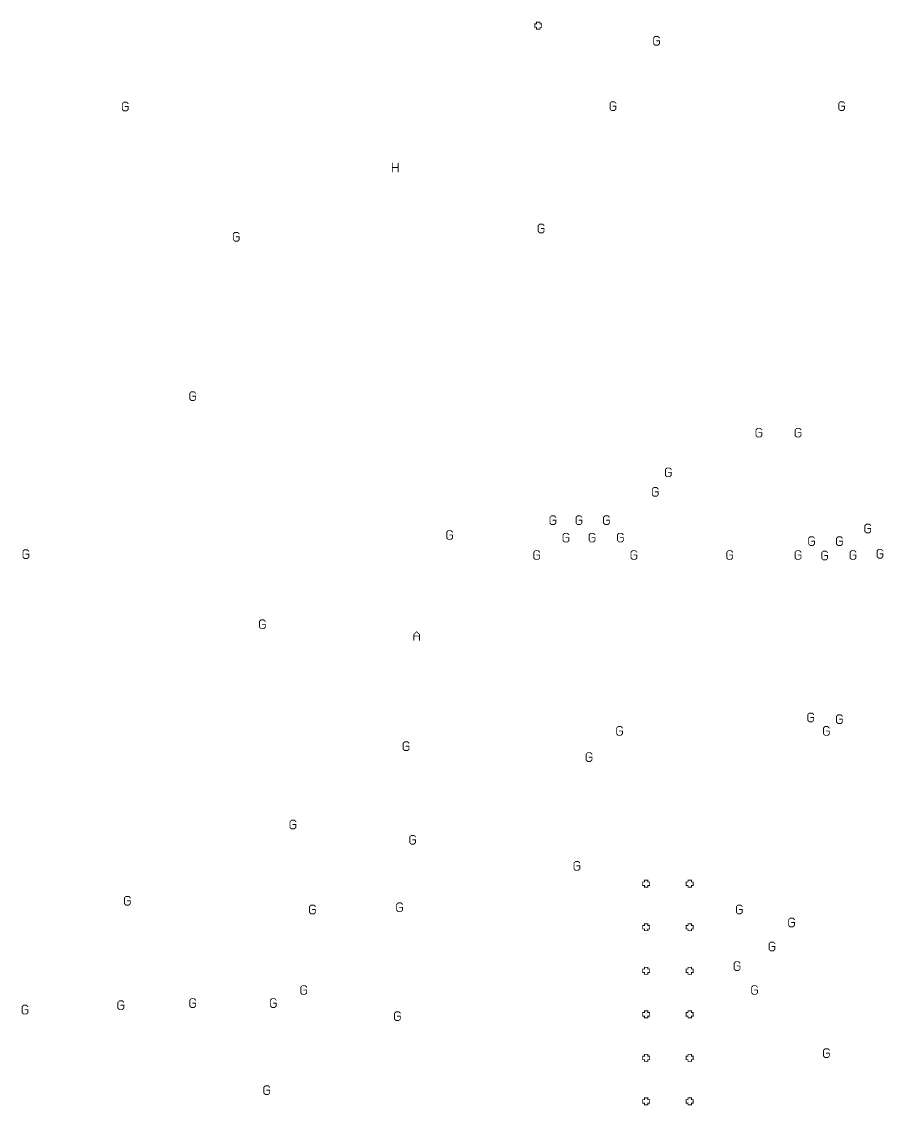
# Model space of a CAD drawing. Extents: x -9.8 to 23.3, y -7.1 to 14.3.
# Drawn here: x 2.464 to 4.442, y 1.365 to 3.854 of the extents above; entities that cross this region are included whole.
import ezdxf

# ---------------------------------------------------------------- set-up
doc = ezdxf.new("R2010")
doc.units = 0
doc.layers.add('2D_LINE_00', color=1, linetype='CONTINUOUS')

# ---------------------------------------------------------------- blocks, each defined once
blk = doc.blocks.new('SMOOTH_0$002')
at = {"const_width": 0.001}
blk.add_lwpolyline([(-0.0005, 0, 1), (0.0005, 0, 1)], format="xyb", close=True, dxfattribs=at)
blk = doc.blocks.new('DRAWING_3507')
at = {"layer": '2D_LINE_00', "const_width": 0.002}
blk.add_lwpolyline([(0, 0), (0, -0.004), (0.008, -0.004), (0.008, 0), (0.012, 0), (0.012, 0.008), (0.008, 0.008), (0.008, 0.012), (0, 0.012), (0, 0.008), (-0.004, 0.008), (-0.004, 0), (0, 0)], dxfattribs=at)
at = {"layer": '2D_LINE_00'}
for p in [(-0.004, 0.008), (-0.004, 0), (0, 0.012), (0, 0.008), (0, 0), (0, 0), (0.008, 0.012), (0.008, 0.008), (0.008, 0), (0.012, 0.008), (0.012, 0), (0, -0.004), (0.008, -0.004)]:
    blk.add_blockref('SMOOTH_0$002', p, dxfattribs=at)
blk = doc.blocks.new('DRAWING_3508')
at = {"layer": '2D_LINE_00', "const_width": 0.002}
blk.add_lwpolyline([(0, 0), (0, -0.004), (0.008, -0.004), (0.008, 0), (0.012, 0), (0.012, 0.008), (0.008, 0.008), (0.008, 0.012), (0, 0.012), (0, 0.008), (-0.004, 0.008), (-0.004, 0), (0, 0)], dxfattribs=at)
at = {"layer": '2D_LINE_00'}
for p in [(-0.004, 0.008), (-0.004, 0), (0, 0.012), (0, 0.008), (0, 0), (0, 0), (0.008, 0.012), (0.008, 0.008), (0.008, 0), (0.012, 0.008), (0.012, 0), (0, -0.004), (0.008, -0.004)]:
    blk.add_blockref('SMOOTH_0$002', p, dxfattribs=at)
blk = doc.blocks.new('DRAWING_3509')
at = {"layer": '2D_LINE_00', "const_width": 0.002}
blk.add_lwpolyline([(0, 0), (0, -0.004), (0.008, -0.004), (0.008, 0), (0.012, 0), (0.012, 0.008), (0.008, 0.008), (0.008, 0.012), (0, 0.012), (0, 0.008), (-0.004, 0.008), (-0.004, 0), (0, 0)], dxfattribs=at)
at = {"layer": '2D_LINE_00'}
for p in [(-0.004, 0.008), (-0.004, 0), (0, 0.012), (0, 0.008), (0, 0), (0, 0), (0.008, 0.012), (0.008, 0.008), (0.008, 0), (0.012, 0.008), (0.012, 0), (0, -0.004), (0.008, -0.004)]:
    blk.add_blockref('SMOOTH_0$002', p, dxfattribs=at)
blk = doc.blocks.new('DRAWING_3510')
at = {"layer": '2D_LINE_00', "const_width": 0.002}
blk.add_lwpolyline([(0, 0), (0, -0.004), (0.008, -0.004), (0.008, 0), (0.012, 0), (0.012, 0.008), (0.008, 0.008), (0.008, 0.012), (0, 0.012), (0, 0.008), (-0.004, 0.008), (-0.004, 0), (0, 0)], dxfattribs=at)
at = {"layer": '2D_LINE_00'}
for p in [(-0.004, 0.008), (-0.004, 0), (0, 0.012), (0, 0.008), (0, 0), (0, 0), (0.008, 0.012), (0.008, 0.008), (0.008, 0), (0.012, 0.008), (0.012, 0), (0, -0.004), (0.008, -0.004)]:
    blk.add_blockref('SMOOTH_0$002', p, dxfattribs=at)
blk = doc.blocks.new('DRAWING_3511')
at = {"layer": '2D_LINE_00', "const_width": 0.002}
blk.add_lwpolyline([(0, 0), (0, -0.004), (0.008, -0.004), (0.008, 0), (0.012, 0), (0.012, 0.008), (0.008, 0.008), (0.008, 0.012), (0, 0.012), (0, 0.008), (-0.004, 0.008), (-0.004, 0), (0, 0)], dxfattribs=at)
at = {"layer": '2D_LINE_00'}
for p in [(-0.004, 0.008), (-0.004, 0), (0, 0.012), (0, 0.008), (0, 0), (0, 0), (0.008, 0.012), (0.008, 0.008), (0.008, 0), (0.012, 0.008), (0.012, 0), (0, -0.004), (0.008, -0.004)]:
    blk.add_blockref('SMOOTH_0$002', p, dxfattribs=at)
blk = doc.blocks.new('DRAWING_3512')
at = {"layer": '2D_LINE_00', "const_width": 0.002}
blk.add_lwpolyline([(0, 0), (0, -0.004), (0.008, -0.004), (0.008, 0), (0.012, 0), (0.012, 0.008), (0.008, 0.008), (0.008, 0.012), (0, 0.012), (0, 0.008), (-0.004, 0.008), (-0.004, 0), (0, 0)], dxfattribs=at)
at = {"layer": '2D_LINE_00'}
for p in [(-0.004, 0.008), (-0.004, 0), (0, 0.012), (0, 0.008), (0, 0), (0, 0), (0.008, 0.012), (0.008, 0.008), (0.008, 0), (0.012, 0.008), (0.012, 0), (0, -0.004), (0.008, -0.004)]:
    blk.add_blockref('SMOOTH_0$002', p, dxfattribs=at)
blk = doc.blocks.new('DRAWING_3513')
at = {"layer": '2D_LINE_00', "const_width": 0.002}
blk.add_lwpolyline([(0, 0), (0, -0.004), (0.008, -0.004), (0.008, 0), (0.012, 0), (0.012, 0.008), (0.008, 0.008), (0.008, 0.012), (0, 0.012), (0, 0.008), (-0.004, 0.008), (-0.004, 0), (0, 0)], dxfattribs=at)
at = {"layer": '2D_LINE_00'}
for p in [(-0.004, 0.008), (-0.004, 0), (0, 0.012), (0, 0.008), (0, 0), (0, 0), (0.008, 0.012), (0.008, 0.008), (0.008, 0), (0.012, 0.008), (0.012, 0), (0, -0.004), (0.008, -0.004)]:
    blk.add_blockref('SMOOTH_0$002', p, dxfattribs=at)
blk = doc.blocks.new('DRAWING_3514')
at = {"layer": '2D_LINE_00', "const_width": 0.002}
blk.add_lwpolyline([(0, 0), (0, -0.004), (0.008, -0.004), (0.008, 0), (0.012, 0), (0.012, 0.008), (0.008, 0.008), (0.008, 0.012), (0, 0.012), (0, 0.008), (-0.004, 0.008), (-0.004, 0), (0, 0)], dxfattribs=at)
at = {"layer": '2D_LINE_00'}
for p in [(-0.004, 0.008), (-0.004, 0), (0, 0.012), (0, 0.008), (0, 0), (0, 0), (0.008, 0.012), (0.008, 0.008), (0.008, 0), (0.012, 0.008), (0.012, 0), (0, -0.004), (0.008, -0.004)]:
    blk.add_blockref('SMOOTH_0$002', p, dxfattribs=at)
blk = doc.blocks.new('DRAWING_3515')
at = {"layer": '2D_LINE_00', "const_width": 0.002}
blk.add_lwpolyline([(0, 0), (0, -0.004), (0.008, -0.004), (0.008, 0), (0.012, 0), (0.012, 0.008), (0.008, 0.008), (0.008, 0.012), (0, 0.012), (0, 0.008), (-0.004, 0.008), (-0.004, 0), (0, 0)], dxfattribs=at)
at = {"layer": '2D_LINE_00'}
for p in [(-0.004, 0.008), (-0.004, 0), (0, 0.012), (0, 0.008), (0, 0), (0, 0), (0.008, 0.012), (0.008, 0.008), (0.008, 0), (0.012, 0.008), (0.012, 0), (0, -0.004), (0.008, -0.004)]:
    blk.add_blockref('SMOOTH_0$002', p, dxfattribs=at)
blk = doc.blocks.new('DRAWING_3516')
at = {"layer": '2D_LINE_00', "const_width": 0.002}
blk.add_lwpolyline([(0, 0), (0, -0.004), (0.008, -0.004), (0.008, 0), (0.012, 0), (0.012, 0.008), (0.008, 0.008), (0.008, 0.012), (0, 0.012), (0, 0.008), (-0.004, 0.008), (-0.004, 0), (0, 0)], dxfattribs=at)
at = {"layer": '2D_LINE_00'}
for p in [(-0.004, 0.008), (-0.004, 0), (0, 0.012), (0, 0.008), (0, 0), (0, 0), (0.008, 0.012), (0.008, 0.008), (0.008, 0), (0.012, 0.008), (0.012, 0), (0, -0.004), (0.008, -0.004)]:
    blk.add_blockref('SMOOTH_0$002', p, dxfattribs=at)
blk = doc.blocks.new('DRAWING_3517')
at = {"layer": '2D_LINE_00', "const_width": 0.002}
blk.add_lwpolyline([(0, 0), (0, -0.004), (0.008, -0.004), (0.008, 0), (0.012, 0), (0.012, 0.008), (0.008, 0.008), (0.008, 0.012), (0, 0.012), (0, 0.008), (-0.004, 0.008), (-0.004, 0), (0, 0)], dxfattribs=at)
at = {"layer": '2D_LINE_00'}
for p in [(-0.004, 0.008), (-0.004, 0), (0, 0.012), (0, 0.008), (0, 0), (0, 0), (0.008, 0.012), (0.008, 0.008), (0.008, 0), (0.012, 0.008), (0.012, 0), (0, -0.004), (0.008, -0.004)]:
    blk.add_blockref('SMOOTH_0$002', p, dxfattribs=at)
blk = doc.blocks.new('DRAWING_3524')
at = {"layer": '2D_LINE_00', "const_width": 0.002}
blk.add_lwpolyline([(0, 0), (0, -0.004), (0.008, -0.004), (0.008, 0), (0.012, 0), (0.012, 0.008), (0.008, 0.008), (0.008, 0.012), (0, 0.012), (0, 0.008), (-0.004, 0.008), (-0.004, 0), (0, 0)], dxfattribs=at)
at = {"layer": '2D_LINE_00'}
for p in [(-0.004, 0.008), (-0.004, 0), (0, 0.012), (0, 0.008), (0, 0), (0, 0), (0.008, 0.012), (0.008, 0.008), (0.008, 0), (0.012, 0.008), (0.012, 0), (0, -0.004), (0.008, -0.004)]:
    blk.add_blockref('SMOOTH_0$002', p, dxfattribs=at)
blk = doc.blocks.new('DRAWING_3559')
at = {"layer": '2D_LINE_00', "const_width": 0.002}
blk.add_lwpolyline([(0, 0), (0, 0.01333), (0.00666, 0.01999), (0.01333, 0.01333), (0.01333, 0), (0.01333, 0.01), (0, 0.01)], dxfattribs=at)
at = {"layer": '2D_LINE_00'}
for p in [(0, 0.01333), (0, 0.01), (0, 0), (0.00666, 0.01999), (0.01333, 0.01333), (0.01333, 0.01), (0.01333, 0)]:
    blk.add_blockref('SMOOTH_0$002', p, dxfattribs=at)
blk = doc.blocks.new('DRAWING_3685')
at = {"layer": '2D_LINE_00', "const_width": 0.002}
blk.add_lwpolyline([(0, 0), (0, -0.004), (0.008, -0.004), (0.008, 0), (0.012, 0), (0.012, 0.008), (0.008, 0.008), (0.008, 0.012), (0, 0.012), (0, 0.008), (-0.004, 0.008), (-0.004, 0), (0, 0)], dxfattribs=at)
at = {"layer": '2D_LINE_00'}
for p in [(-0.004, 0.008), (-0.004, 0), (0, 0.012), (0, 0.008), (0, 0), (0, 0), (0.008, 0.012), (0.008, 0.008), (0.008, 0), (0.012, 0.008), (0.012, 0), (0, -0.004), (0.008, -0.004)]:
    blk.add_blockref('SMOOTH_0$002', p, dxfattribs=at)
blk = doc.blocks.new('DRAWING_3701')
at = {"layer": '2D_LINE_00', "const_width": 0.002}
blk.add_lwpolyline([(0, 0), (0, -0.01999), (0, -0.00999), (0.01333, -0.00999), (0.01333, 0), (0.01333, -0.01999)], dxfattribs=at)
at = {"layer": '2D_LINE_00'}
for p in [(0, 0), (0.01333, 0), (0, -0.00999), (0, -0.01999), (0.01333, -0.00999), (0.01333, -0.01999)]:
    blk.add_blockref('SMOOTH_0$002', p, dxfattribs=at)
blk = doc.blocks.new('DRAWING_3726')
at = {"layer": '2D_LINE_00', "const_width": 0.002}
blk.add_lwpolyline([(0, 0), (-0.00333, 0.00333), (-0.01, 0.00333), (-0.01333, 0), (-0.01333, -0.01333), (-0.01, -0.01666), (-0.00333, -0.01666), (0, -0.01333), (0, -0.00666), (-0.00667, -0.00666)], dxfattribs=at)
at = {"layer": '2D_LINE_00'}
for p in [(-0.01333, 0), (-0.01, 0.00333), (-0.00333, 0.00333), (0, 0), (-0.01333, -0.01333), (-0.01, -0.01666), (-0.00667, -0.00666), (-0.00333, -0.01666), (0, -0.00666), (0, -0.01333)]:
    blk.add_blockref('SMOOTH_0$002', p, dxfattribs=at)
blk = doc.blocks.new('DRAWING_3732')
at = {"layer": '2D_LINE_00', "const_width": 0.002}
blk.add_lwpolyline([(0, 0), (-0.00333, 0.00333), (-0.01, 0.00333), (-0.01333, 0), (-0.01333, -0.01333), (-0.01, -0.01666), (-0.00333, -0.01666), (0, -0.01333), (0, -0.00666), (-0.00667, -0.00666)], dxfattribs=at)
at = {"layer": '2D_LINE_00'}
for p in [(-0.01333, 0), (-0.01, 0.00333), (-0.00333, 0.00333), (0, 0), (-0.01333, -0.01333), (-0.01, -0.01666), (-0.00667, -0.00666), (-0.00333, -0.01666), (0, -0.00666), (0, -0.01333)]:
    blk.add_blockref('SMOOTH_0$002', p, dxfattribs=at)
blk = doc.blocks.new('DRAWING_3733')
at = {"layer": '2D_LINE_00', "const_width": 0.002}
blk.add_lwpolyline([(0, 0), (-0.00333, 0.00333), (-0.01, 0.00333), (-0.01333, 0), (-0.01333, -0.01333), (-0.01, -0.01666), (-0.00333, -0.01666), (0, -0.01333), (0, -0.00666), (-0.00667, -0.00666)], dxfattribs=at)
at = {"layer": '2D_LINE_00'}
for p in [(-0.01333, 0), (-0.01, 0.00333), (-0.00333, 0.00333), (0, 0), (-0.01333, -0.01333), (-0.01, -0.01666), (-0.00667, -0.00666), (-0.00333, -0.01666), (0, -0.00666), (0, -0.01333)]:
    blk.add_blockref('SMOOTH_0$002', p, dxfattribs=at)
blk = doc.blocks.new('DRAWING_3738')
at = {"layer": '2D_LINE_00', "const_width": 0.002}
blk.add_lwpolyline([(0, 0), (-0.00333, 0.00333), (-0.01, 0.00333), (-0.01333, 0), (-0.01333, -0.01333), (-0.01, -0.01666), (-0.00333, -0.01666), (0, -0.01333), (0, -0.00666), (-0.00667, -0.00666)], dxfattribs=at)
at = {"layer": '2D_LINE_00'}
for p in [(-0.01333, 0), (-0.01, 0.00333), (-0.00333, 0.00333), (0, 0), (-0.01333, -0.01333), (-0.01, -0.01666), (-0.00667, -0.00666), (-0.00333, -0.01666), (0, -0.00666), (0, -0.01333)]:
    blk.add_blockref('SMOOTH_0$002', p, dxfattribs=at)
blk = doc.blocks.new('DRAWING_3739')
at = {"layer": '2D_LINE_00', "const_width": 0.002}
blk.add_lwpolyline([(0, 0), (-0.00333, 0.00333), (-0.01, 0.00333), (-0.01333, 0), (-0.01333, -0.01333), (-0.01, -0.01666), (-0.00333, -0.01666), (0, -0.01333), (0, -0.00666), (-0.00667, -0.00666)], dxfattribs=at)
at = {"layer": '2D_LINE_00'}
for p in [(-0.01333, 0), (-0.01, 0.00333), (-0.00333, 0.00333), (0, 0), (-0.01333, -0.01333), (-0.01, -0.01666), (-0.00667, -0.00666), (-0.00333, -0.01666), (0, -0.00666), (0, -0.01333)]:
    blk.add_blockref('SMOOTH_0$002', p, dxfattribs=at)
blk = doc.blocks.new('DRAWING_3740')
at = {"layer": '2D_LINE_00', "const_width": 0.002}
blk.add_lwpolyline([(0, 0), (-0.00333, 0.00333), (-0.01, 0.00333), (-0.01333, 0), (-0.01333, -0.01333), (-0.01, -0.01666), (-0.00333, -0.01666), (0, -0.01333), (0, -0.00666), (-0.00667, -0.00666)], dxfattribs=at)
at = {"layer": '2D_LINE_00'}
for p in [(-0.01333, 0), (-0.01, 0.00333), (-0.00333, 0.00333), (0, 0), (-0.01333, -0.01333), (-0.01, -0.01666), (-0.00667, -0.00666), (-0.00333, -0.01666), (0, -0.00666), (0, -0.01333)]:
    blk.add_blockref('SMOOTH_0$002', p, dxfattribs=at)
blk = doc.blocks.new('DRAWING_3741')
at = {"layer": '2D_LINE_00', "const_width": 0.002}
blk.add_lwpolyline([(0, 0), (-0.00333, 0.00333), (-0.01, 0.00333), (-0.01333, 0), (-0.01333, -0.01333), (-0.01, -0.01666), (-0.00333, -0.01666), (0, -0.01333), (0, -0.00666), (-0.00667, -0.00666)], dxfattribs=at)
at = {"layer": '2D_LINE_00'}
for p in [(-0.01333, 0), (-0.01, 0.00333), (-0.00333, 0.00333), (0, 0), (-0.01333, -0.01333), (-0.01, -0.01666), (-0.00667, -0.00666), (-0.00333, -0.01666), (0, -0.00666), (0, -0.01333)]:
    blk.add_blockref('SMOOTH_0$002', p, dxfattribs=at)
blk = doc.blocks.new('DRAWING_3742')
at = {"layer": '2D_LINE_00', "const_width": 0.002}
blk.add_lwpolyline([(0, 0), (-0.00333, 0.00333), (-0.01, 0.00333), (-0.01333, 0), (-0.01333, -0.01333), (-0.01, -0.01666), (-0.00333, -0.01666), (0, -0.01333), (0, -0.00666), (-0.00667, -0.00666)], dxfattribs=at)
at = {"layer": '2D_LINE_00'}
for p in [(-0.01333, 0), (-0.01, 0.00333), (-0.00333, 0.00333), (0, 0), (-0.01333, -0.01333), (-0.01, -0.01666), (-0.00667, -0.00666), (-0.00333, -0.01666), (0, -0.00666), (0, -0.01333)]:
    blk.add_blockref('SMOOTH_0$002', p, dxfattribs=at)
blk = doc.blocks.new('DRAWING_3743')
at = {"layer": '2D_LINE_00', "const_width": 0.002}
blk.add_lwpolyline([(0, 0), (-0.00333, 0.00333), (-0.01, 0.00333), (-0.01333, 0), (-0.01333, -0.01333), (-0.01, -0.01666), (-0.00333, -0.01666), (0, -0.01333), (0, -0.00666), (-0.00667, -0.00666)], dxfattribs=at)
at = {"layer": '2D_LINE_00'}
for p in [(-0.01333, 0), (-0.01, 0.00333), (-0.00333, 0.00333), (0, 0), (-0.01333, -0.01333), (-0.01, -0.01666), (-0.00667, -0.00666), (-0.00333, -0.01666), (0, -0.00666), (0, -0.01333)]:
    blk.add_blockref('SMOOTH_0$002', p, dxfattribs=at)
blk = doc.blocks.new('DRAWING_3756')
at = {"layer": '2D_LINE_00', "const_width": 0.002}
blk.add_lwpolyline([(0, 0), (-0.00333, 0.00333), (-0.01, 0.00333), (-0.01333, 0), (-0.01333, -0.01333), (-0.01, -0.01666), (-0.00333, -0.01666), (0, -0.01333), (0, -0.00666), (-0.00667, -0.00666)], dxfattribs=at)
at = {"layer": '2D_LINE_00'}
for p in [(-0.01333, 0), (-0.01, 0.00333), (-0.00333, 0.00333), (0, 0), (-0.01333, -0.01333), (-0.01, -0.01666), (-0.00667, -0.00666), (-0.00333, -0.01666), (0, -0.00666), (0, -0.01333)]:
    blk.add_blockref('SMOOTH_0$002', p, dxfattribs=at)
blk = doc.blocks.new('DRAWING_3772')
at = {"layer": '2D_LINE_00', "const_width": 0.002}
blk.add_lwpolyline([(0, 0), (-0.00333, 0.00333), (-0.01, 0.00333), (-0.01333, 0), (-0.01333, -0.01333), (-0.01, -0.01666), (-0.00333, -0.01666), (0, -0.01333), (0, -0.00666), (-0.00667, -0.00666)], dxfattribs=at)
at = {"layer": '2D_LINE_00'}
for p in [(-0.01333, 0), (-0.01, 0.00333), (-0.00333, 0.00333), (0, 0), (-0.01333, -0.01333), (-0.01, -0.01666), (-0.00667, -0.00666), (-0.00333, -0.01666), (0, -0.00666), (0, -0.01333)]:
    blk.add_blockref('SMOOTH_0$002', p, dxfattribs=at)
blk = doc.blocks.new('DRAWING_3777')
at = {"layer": '2D_LINE_00', "const_width": 0.002}
blk.add_lwpolyline([(0, 0), (-0.00333, 0.00333), (-0.01, 0.00333), (-0.01333, 0), (-0.01333, -0.01333), (-0.01, -0.01666), (-0.00333, -0.01666), (0, -0.01333), (0, -0.00666), (-0.00667, -0.00666)], dxfattribs=at)
at = {"layer": '2D_LINE_00'}
for p in [(-0.01333, 0), (-0.01, 0.00333), (-0.00333, 0.00333), (0, 0), (-0.01333, -0.01333), (-0.01, -0.01666), (-0.00667, -0.00666), (-0.00333, -0.01666), (0, -0.00666), (0, -0.01333)]:
    blk.add_blockref('SMOOTH_0$002', p, dxfattribs=at)
blk = doc.blocks.new('DRAWING_3781')
at = {"layer": '2D_LINE_00', "const_width": 0.002}
blk.add_lwpolyline([(0, 0), (-0.00333, 0.00333), (-0.01, 0.00333), (-0.01333, 0), (-0.01333, -0.01333), (-0.01, -0.01666), (-0.00333, -0.01666), (0, -0.01333), (0, -0.00666), (-0.00667, -0.00666)], dxfattribs=at)
at = {"layer": '2D_LINE_00'}
for p in [(-0.01333, 0), (-0.01, 0.00333), (-0.00333, 0.00333), (0, 0), (-0.01333, -0.01333), (-0.01, -0.01666), (-0.00667, -0.00666), (-0.00333, -0.01666), (0, -0.00666), (0, -0.01333)]:
    blk.add_blockref('SMOOTH_0$002', p, dxfattribs=at)
blk = doc.blocks.new('DRAWING_3782')
at = {"layer": '2D_LINE_00', "const_width": 0.002}
blk.add_lwpolyline([(0, 0), (-0.00333, 0.00333), (-0.01, 0.00333), (-0.01333, 0), (-0.01333, -0.01333), (-0.01, -0.01666), (-0.00333, -0.01666), (0, -0.01333), (0, -0.00666), (-0.00667, -0.00666)], dxfattribs=at)
at = {"layer": '2D_LINE_00'}
for p in [(-0.01333, 0), (-0.01, 0.00333), (-0.00333, 0.00333), (0, 0), (-0.01333, -0.01333), (-0.01, -0.01666), (-0.00667, -0.00666), (-0.00333, -0.01666), (0, -0.00666), (0, -0.01333)]:
    blk.add_blockref('SMOOTH_0$002', p, dxfattribs=at)
blk = doc.blocks.new('DRAWING_3828')
at = {"layer": '2D_LINE_00', "const_width": 0.002}
blk.add_lwpolyline([(0, 0), (-0.00333, 0.00333), (-0.01, 0.00333), (-0.01333, 0), (-0.01333, -0.01333), (-0.01, -0.01666), (-0.00333, -0.01666), (0, -0.01333), (0, -0.00666), (-0.00667, -0.00666)], dxfattribs=at)
at = {"layer": '2D_LINE_00'}
for p in [(-0.01333, 0), (-0.01, 0.00333), (-0.00333, 0.00333), (0, 0), (-0.01333, -0.01333), (-0.01, -0.01666), (-0.00667, -0.00666), (-0.00333, -0.01666), (0, -0.00666), (0, -0.01333)]:
    blk.add_blockref('SMOOTH_0$002', p, dxfattribs=at)
blk = doc.blocks.new('DRAWING_3830')
at = {"layer": '2D_LINE_00', "const_width": 0.002}
blk.add_lwpolyline([(0, 0), (-0.00333, 0.00333), (-0.01, 0.00333), (-0.01333, 0), (-0.01333, -0.01333), (-0.01, -0.01666), (-0.00333, -0.01666), (0, -0.01333), (0, -0.00666), (-0.00667, -0.00666)], dxfattribs=at)
at = {"layer": '2D_LINE_00'}
for p in [(-0.01333, 0), (-0.01, 0.00333), (-0.00333, 0.00333), (0, 0), (-0.01333, -0.01333), (-0.01, -0.01666), (-0.00667, -0.00666), (-0.00333, -0.01666), (0, -0.00666), (0, -0.01333)]:
    blk.add_blockref('SMOOTH_0$002', p, dxfattribs=at)
blk = doc.blocks.new('DRAWING_3832')
at = {"layer": '2D_LINE_00', "const_width": 0.002}
blk.add_lwpolyline([(0, 0), (-0.00333, 0.00333), (-0.01, 0.00333), (-0.01333, 0), (-0.01333, -0.01333), (-0.01, -0.01666), (-0.00333, -0.01666), (0, -0.01333), (0, -0.00666), (-0.00667, -0.00666)], dxfattribs=at)
at = {"layer": '2D_LINE_00'}
for p in [(-0.01333, 0), (-0.01, 0.00333), (-0.00333, 0.00333), (0, 0), (-0.01333, -0.01333), (-0.01, -0.01666), (-0.00667, -0.00666), (-0.00333, -0.01666), (0, -0.00666), (0, -0.01333)]:
    blk.add_blockref('SMOOTH_0$002', p, dxfattribs=at)
blk = doc.blocks.new('DRAWING_3836')
at = {"layer": '2D_LINE_00', "const_width": 0.002}
blk.add_lwpolyline([(0, 0), (-0.00333, 0.00333), (-0.01, 0.00333), (-0.01333, 0), (-0.01333, -0.01333), (-0.01, -0.01666), (-0.00333, -0.01666), (0, -0.01333), (0, -0.00666), (-0.00667, -0.00666)], dxfattribs=at)
at = {"layer": '2D_LINE_00'}
for p in [(-0.01333, 0), (-0.01, 0.00333), (-0.00333, 0.00333), (0, 0), (-0.01333, -0.01333), (-0.01, -0.01666), (-0.00667, -0.00666), (-0.00333, -0.01666), (0, -0.00666), (0, -0.01333)]:
    blk.add_blockref('SMOOTH_0$002', p, dxfattribs=at)
blk = doc.blocks.new('DRAWING_3899')
at = {"layer": '2D_LINE_00', "const_width": 0.002}
blk.add_lwpolyline([(0, 0), (-0.00333, 0.00333), (-0.01, 0.00333), (-0.01333, 0), (-0.01333, -0.01333), (-0.01, -0.01666), (-0.00333, -0.01666), (0, -0.01333), (0, -0.00666), (-0.00667, -0.00666)], dxfattribs=at)
at = {"layer": '2D_LINE_00'}
for p in [(-0.01333, 0), (-0.01, 0.00333), (-0.00333, 0.00333), (0, 0), (-0.01333, -0.01333), (-0.01, -0.01666), (-0.00667, -0.00666), (-0.00333, -0.01666), (0, -0.00666), (0, -0.01333)]:
    blk.add_blockref('SMOOTH_0$002', p, dxfattribs=at)
blk = doc.blocks.new('DRAWING_3901')
at = {"layer": '2D_LINE_00', "const_width": 0.002}
blk.add_lwpolyline([(0, 0), (-0.00333, 0.00333), (-0.01, 0.00333), (-0.01333, 0), (-0.01333, -0.01333), (-0.01, -0.01666), (-0.00333, -0.01666), (0, -0.01333), (0, -0.00666), (-0.00667, -0.00666)], dxfattribs=at)
at = {"layer": '2D_LINE_00'}
for p in [(-0.01333, 0), (-0.01, 0.00333), (-0.00333, 0.00333), (0, 0), (-0.01333, -0.01333), (-0.01, -0.01666), (-0.00667, -0.00666), (-0.00333, -0.01666), (0, -0.00666), (0, -0.01333)]:
    blk.add_blockref('SMOOTH_0$002', p, dxfattribs=at)
blk = doc.blocks.new('DRAWING_3902')
at = {"layer": '2D_LINE_00', "const_width": 0.002}
blk.add_lwpolyline([(0, 0), (-0.00333, 0.00333), (-0.01, 0.00333), (-0.01333, 0), (-0.01333, -0.01333), (-0.01, -0.01666), (-0.00333, -0.01666), (0, -0.01333), (0, -0.00666), (-0.00667, -0.00666)], dxfattribs=at)
at = {"layer": '2D_LINE_00'}
for p in [(-0.01333, 0), (-0.01, 0.00333), (-0.00333, 0.00333), (0, 0), (-0.01333, -0.01333), (-0.01, -0.01666), (-0.00667, -0.00666), (-0.00333, -0.01666), (0, -0.00666), (0, -0.01333)]:
    blk.add_blockref('SMOOTH_0$002', p, dxfattribs=at)
blk = doc.blocks.new('DRAWING_3903')
at = {"layer": '2D_LINE_00', "const_width": 0.002}
blk.add_lwpolyline([(0, 0), (-0.00333, 0.00333), (-0.01, 0.00333), (-0.01333, 0), (-0.01333, -0.01333), (-0.01, -0.01666), (-0.00333, -0.01666), (0, -0.01333), (0, -0.00666), (-0.00667, -0.00666)], dxfattribs=at)
at = {"layer": '2D_LINE_00'}
for p in [(-0.01333, 0), (-0.01, 0.00333), (-0.00333, 0.00333), (0, 0), (-0.01333, -0.01333), (-0.01, -0.01666), (-0.00667, -0.00666), (-0.00333, -0.01666), (0, -0.00666), (0, -0.01333)]:
    blk.add_blockref('SMOOTH_0$002', p, dxfattribs=at)
blk = doc.blocks.new('DRAWING_3904')
at = {"layer": '2D_LINE_00', "const_width": 0.002}
blk.add_lwpolyline([(0, 0), (-0.00333, 0.00333), (-0.01, 0.00333), (-0.01333, 0), (-0.01333, -0.01333), (-0.01, -0.01666), (-0.00333, -0.01666), (0, -0.01333), (0, -0.00666), (-0.00667, -0.00666)], dxfattribs=at)
at = {"layer": '2D_LINE_00'}
for p in [(-0.01333, 0), (-0.01, 0.00333), (-0.00333, 0.00333), (0, 0), (-0.01333, -0.01333), (-0.01, -0.01666), (-0.00667, -0.00666), (-0.00333, -0.01666), (0, -0.00666), (0, -0.01333)]:
    blk.add_blockref('SMOOTH_0$002', p, dxfattribs=at)
blk = doc.blocks.new('DRAWING_3908')
at = {"layer": '2D_LINE_00', "const_width": 0.002}
blk.add_lwpolyline([(0, 0), (-0.00333, 0.00333), (-0.01, 0.00333), (-0.01333, 0), (-0.01333, -0.01333), (-0.01, -0.01666), (-0.00333, -0.01666), (0, -0.01333), (0, -0.00666), (-0.00667, -0.00666)], dxfattribs=at)
at = {"layer": '2D_LINE_00'}
for p in [(-0.01333, 0), (-0.01, 0.00333), (-0.00333, 0.00333), (0, 0), (-0.01333, -0.01333), (-0.01, -0.01666), (-0.00667, -0.00666), (-0.00333, -0.01666), (0, -0.00666), (0, -0.01333)]:
    blk.add_blockref('SMOOTH_0$002', p, dxfattribs=at)
blk = doc.blocks.new('DRAWING_3910')
at = {"layer": '2D_LINE_00', "const_width": 0.002}
blk.add_lwpolyline([(0, 0), (-0.00333, 0.00333), (-0.01, 0.00333), (-0.01333, 0), (-0.01333, -0.01333), (-0.01, -0.01666), (-0.00333, -0.01666), (0, -0.01333), (0, -0.00666), (-0.00667, -0.00666)], dxfattribs=at)
at = {"layer": '2D_LINE_00'}
for p in [(-0.01333, 0), (-0.01, 0.00333), (-0.00333, 0.00333), (0, 0), (-0.01333, -0.01333), (-0.01, -0.01666), (-0.00667, -0.00666), (-0.00333, -0.01666), (0, -0.00666), (0, -0.01333)]:
    blk.add_blockref('SMOOTH_0$002', p, dxfattribs=at)
blk = doc.blocks.new('DRAWING_3933')
at = {"layer": '2D_LINE_00', "const_width": 0.002}
blk.add_lwpolyline([(0, 0), (-0.00333, 0.00333), (-0.01, 0.00333), (-0.01333, 0), (-0.01333, -0.01333), (-0.01, -0.01666), (-0.00333, -0.01666), (0, -0.01333), (0, -0.00666), (-0.00667, -0.00666)], dxfattribs=at)
at = {"layer": '2D_LINE_00'}
for p in [(-0.01333, 0), (-0.01, 0.00333), (-0.00333, 0.00333), (0, 0), (-0.01333, -0.01333), (-0.01, -0.01666), (-0.00667, -0.00666), (-0.00333, -0.01666), (0, -0.00666), (0, -0.01333)]:
    blk.add_blockref('SMOOTH_0$002', p, dxfattribs=at)
blk = doc.blocks.new('DRAWING_3936')
at = {"layer": '2D_LINE_00', "const_width": 0.002}
blk.add_lwpolyline([(0, 0), (-0.00333, 0.00333), (-0.01, 0.00333), (-0.01333, 0), (-0.01333, -0.01333), (-0.01, -0.01666), (-0.00333, -0.01666), (0, -0.01333), (0, -0.00666), (-0.00667, -0.00666)], dxfattribs=at)
at = {"layer": '2D_LINE_00'}
for p in [(-0.01333, 0), (-0.01, 0.00333), (-0.00333, 0.00333), (0, 0), (-0.01333, -0.01333), (-0.01, -0.01666), (-0.00667, -0.00666), (-0.00333, -0.01666), (0, -0.00666), (0, -0.01333)]:
    blk.add_blockref('SMOOTH_0$002', p, dxfattribs=at)
blk = doc.blocks.new('DRAWING_3972')
at = {"layer": '2D_LINE_00', "const_width": 0.002}
blk.add_lwpolyline([(0, 0), (-0.00333, 0.00333), (-0.01, 0.00333), (-0.01333, 0), (-0.01333, -0.01333), (-0.01, -0.01666), (-0.00333, -0.01666), (0, -0.01333), (0, -0.00666), (-0.00667, -0.00666)], dxfattribs=at)
at = {"layer": '2D_LINE_00'}
for p in [(-0.01333, 0), (-0.01, 0.00333), (-0.00333, 0.00333), (0, 0), (-0.01333, -0.01333), (-0.01, -0.01666), (-0.00667, -0.00666), (-0.00333, -0.01666), (0, -0.00666), (0, -0.01333)]:
    blk.add_blockref('SMOOTH_0$002', p, dxfattribs=at)
blk = doc.blocks.new('DRAWING_4009')
at = {"layer": '2D_LINE_00', "const_width": 0.002}
blk.add_lwpolyline([(0, 0), (-0.00333, 0.00333), (-0.01, 0.00333), (-0.01333, 0), (-0.01333, -0.01333), (-0.01, -0.01666), (-0.00333, -0.01666), (0, -0.01333), (0, -0.00666), (-0.00667, -0.00666)], dxfattribs=at)
at = {"layer": '2D_LINE_00'}
for p in [(-0.01333, 0), (-0.01, 0.00333), (-0.00333, 0.00333), (0, 0), (-0.01333, -0.01333), (-0.01, -0.01666), (-0.00667, -0.00666), (-0.00333, -0.01666), (0, -0.00666), (0, -0.01333)]:
    blk.add_blockref('SMOOTH_0$002', p, dxfattribs=at)
blk = doc.blocks.new('DRAWING_4010')
at = {"layer": '2D_LINE_00', "const_width": 0.002}
blk.add_lwpolyline([(0, 0), (-0.00333, 0.00333), (-0.01, 0.00333), (-0.01333, 0), (-0.01333, -0.01333), (-0.01, -0.01666), (-0.00333, -0.01666), (0, -0.01333), (0, -0.00666), (-0.00667, -0.00666)], dxfattribs=at)
at = {"layer": '2D_LINE_00'}
for p in [(-0.01333, 0), (-0.01, 0.00333), (-0.00333, 0.00333), (0, 0), (-0.01333, -0.01333), (-0.01, -0.01666), (-0.00667, -0.00666), (-0.00333, -0.01666), (0, -0.00666), (0, -0.01333)]:
    blk.add_blockref('SMOOTH_0$002', p, dxfattribs=at)
blk = doc.blocks.new('DRAWING_4018')
at = {"layer": '2D_LINE_00', "const_width": 0.002}
blk.add_lwpolyline([(0, 0), (-0.00333, 0.00333), (-0.01, 0.00333), (-0.01333, 0), (-0.01333, -0.01333), (-0.01, -0.01666), (-0.00333, -0.01666), (0, -0.01333), (0, -0.00666), (-0.00667, -0.00666)], dxfattribs=at)
at = {"layer": '2D_LINE_00'}
for p in [(-0.01333, 0), (-0.01, 0.00333), (-0.00333, 0.00333), (0, 0), (-0.01333, -0.01333), (-0.01, -0.01666), (-0.00667, -0.00666), (-0.00333, -0.01666), (0, -0.00666), (0, -0.01333)]:
    blk.add_blockref('SMOOTH_0$002', p, dxfattribs=at)
blk = doc.blocks.new('DRAWING_4019')
at = {"layer": '2D_LINE_00', "const_width": 0.002}
blk.add_lwpolyline([(0, 0), (-0.00333, 0.00333), (-0.01, 0.00333), (-0.01333, 0), (-0.01333, -0.01333), (-0.01, -0.01666), (-0.00333, -0.01666), (0, -0.01333), (0, -0.00666), (-0.00667, -0.00666)], dxfattribs=at)
at = {"layer": '2D_LINE_00'}
for p in [(-0.01333, 0), (-0.01, 0.00333), (-0.00333, 0.00333), (0, 0), (-0.01333, -0.01333), (-0.01, -0.01666), (-0.00667, -0.00666), (-0.00333, -0.01666), (0, -0.00666), (0, -0.01333)]:
    blk.add_blockref('SMOOTH_0$002', p, dxfattribs=at)
blk = doc.blocks.new('DRAWING_4020')
at = {"layer": '2D_LINE_00', "const_width": 0.002}
blk.add_lwpolyline([(0, 0), (-0.00333, 0.00333), (-0.01, 0.00333), (-0.01333, 0), (-0.01333, -0.01333), (-0.01, -0.01666), (-0.00333, -0.01666), (0, -0.01333), (0, -0.00666), (-0.00667, -0.00666)], dxfattribs=at)
at = {"layer": '2D_LINE_00'}
for p in [(-0.01333, 0), (-0.01, 0.00333), (-0.00333, 0.00333), (0, 0), (-0.01333, -0.01333), (-0.01, -0.01666), (-0.00667, -0.00666), (-0.00333, -0.01666), (0, -0.00666), (0, -0.01333)]:
    blk.add_blockref('SMOOTH_0$002', p, dxfattribs=at)
blk = doc.blocks.new('DRAWING_4032')
at = {"layer": '2D_LINE_00', "const_width": 0.002}
blk.add_lwpolyline([(0, 0), (-0.00333, 0.00333), (-0.01, 0.00333), (-0.01333, 0), (-0.01333, -0.01333), (-0.01, -0.01666), (-0.00333, -0.01666), (0, -0.01333), (0, -0.00666), (-0.00667, -0.00666)], dxfattribs=at)
at = {"layer": '2D_LINE_00'}
for p in [(-0.01333, 0), (-0.01, 0.00333), (-0.00333, 0.00333), (0, 0), (-0.01333, -0.01333), (-0.01, -0.01666), (-0.00667, -0.00666), (-0.00333, -0.01666), (0, -0.00666), (0, -0.01333)]:
    blk.add_blockref('SMOOTH_0$002', p, dxfattribs=at)
blk = doc.blocks.new('DRAWING_4033')
at = {"layer": '2D_LINE_00', "const_width": 0.002}
blk.add_lwpolyline([(0, 0), (-0.00333, 0.00333), (-0.01, 0.00333), (-0.01333, 0), (-0.01333, -0.01333), (-0.01, -0.01666), (-0.00333, -0.01666), (0, -0.01333), (0, -0.00666), (-0.00667, -0.00666)], dxfattribs=at)
at = {"layer": '2D_LINE_00'}
for p in [(-0.01333, 0), (-0.01, 0.00333), (-0.00333, 0.00333), (0, 0), (-0.01333, -0.01333), (-0.01, -0.01666), (-0.00667, -0.00666), (-0.00333, -0.01666), (0, -0.00666), (0, -0.01333)]:
    blk.add_blockref('SMOOTH_0$002', p, dxfattribs=at)
blk = doc.blocks.new('DRAWING_4034')
at = {"layer": '2D_LINE_00', "const_width": 0.002}
blk.add_lwpolyline([(0, 0), (-0.00333, 0.00333), (-0.01, 0.00333), (-0.01333, 0), (-0.01333, -0.01333), (-0.01, -0.01666), (-0.00333, -0.01666), (0, -0.01333), (0, -0.00666), (-0.00667, -0.00666)], dxfattribs=at)
at = {"layer": '2D_LINE_00'}
for p in [(-0.01333, 0), (-0.01, 0.00333), (-0.00333, 0.00333), (0, 0), (-0.01333, -0.01333), (-0.01, -0.01666), (-0.00667, -0.00666), (-0.00333, -0.01666), (0, -0.00666), (0, -0.01333)]:
    blk.add_blockref('SMOOTH_0$002', p, dxfattribs=at)
blk = doc.blocks.new('DRAWING_4040')
at = {"layer": '2D_LINE_00', "const_width": 0.002}
blk.add_lwpolyline([(0, 0), (-0.00333, 0.00333), (-0.01, 0.00333), (-0.01333, 0), (-0.01333, -0.01333), (-0.01, -0.01666), (-0.00333, -0.01666), (0, -0.01333), (0, -0.00666), (-0.00667, -0.00666)], dxfattribs=at)
at = {"layer": '2D_LINE_00'}
for p in [(-0.01333, 0), (-0.01, 0.00333), (-0.00333, 0.00333), (0, 0), (-0.01333, -0.01333), (-0.01, -0.01666), (-0.00667, -0.00666), (-0.00333, -0.01666), (0, -0.00666), (0, -0.01333)]:
    blk.add_blockref('SMOOTH_0$002', p, dxfattribs=at)
blk = doc.blocks.new('DRAWING_4041')
at = {"layer": '2D_LINE_00', "const_width": 0.002}
blk.add_lwpolyline([(0, 0), (-0.00333, 0.00333), (-0.01, 0.00333), (-0.01333, 0), (-0.01333, -0.01333), (-0.01, -0.01666), (-0.00333, -0.01666), (0, -0.01333), (0, -0.00666), (-0.00667, -0.00666)], dxfattribs=at)
at = {"layer": '2D_LINE_00'}
for p in [(-0.01333, 0), (-0.01, 0.00333), (-0.00333, 0.00333), (0, 0), (-0.01333, -0.01333), (-0.01, -0.01666), (-0.00667, -0.00666), (-0.00333, -0.01666), (0, -0.00666), (0, -0.01333)]:
    blk.add_blockref('SMOOTH_0$002', p, dxfattribs=at)
blk = doc.blocks.new('DRAWING_4042')
at = {"layer": '2D_LINE_00', "const_width": 0.002}
blk.add_lwpolyline([(0, 0), (-0.00333, 0.00333), (-0.01, 0.00333), (-0.01333, 0), (-0.01333, -0.01333), (-0.01, -0.01666), (-0.00333, -0.01666), (0, -0.01333), (0, -0.00666), (-0.00667, -0.00666)], dxfattribs=at)
at = {"layer": '2D_LINE_00'}
for p in [(-0.01333, 0), (-0.01, 0.00333), (-0.00333, 0.00333), (0, 0), (-0.01333, -0.01333), (-0.01, -0.01666), (-0.00667, -0.00666), (-0.00333, -0.01666), (0, -0.00666), (0, -0.01333)]:
    blk.add_blockref('SMOOTH_0$002', p, dxfattribs=at)
blk = doc.blocks.new('DRAWING_4048')
at = {"layer": '2D_LINE_00', "const_width": 0.002}
blk.add_lwpolyline([(0, 0), (-0.00333, 0.00333), (-0.01, 0.00333), (-0.01333, 0), (-0.01333, -0.01333), (-0.01, -0.01666), (-0.00333, -0.01666), (0, -0.01333), (0, -0.00666), (-0.00667, -0.00666)], dxfattribs=at)
at = {"layer": '2D_LINE_00'}
for p in [(-0.01333, 0), (-0.01, 0.00333), (-0.00333, 0.00333), (0, 0), (-0.01333, -0.01333), (-0.01, -0.01666), (-0.00667, -0.00666), (-0.00333, -0.01666), (0, -0.00666), (0, -0.01333)]:
    blk.add_blockref('SMOOTH_0$002', p, dxfattribs=at)
blk = doc.blocks.new('DRAWING_4054')
at = {"layer": '2D_LINE_00', "const_width": 0.002}
blk.add_lwpolyline([(0, 0), (-0.00333, 0.00333), (-0.01, 0.00333), (-0.01333, 0), (-0.01333, -0.01333), (-0.01, -0.01666), (-0.00333, -0.01666), (0, -0.01333), (0, -0.00666), (-0.00667, -0.00666)], dxfattribs=at)
at = {"layer": '2D_LINE_00'}
for p in [(-0.01333, 0), (-0.01, 0.00333), (-0.00333, 0.00333), (0, 0), (-0.01333, -0.01333), (-0.01, -0.01666), (-0.00667, -0.00666), (-0.00333, -0.01666), (0, -0.00666), (0, -0.01333)]:
    blk.add_blockref('SMOOTH_0$002', p, dxfattribs=at)
blk = doc.blocks.new('DRAWING_4058')
at = {"layer": '2D_LINE_00', "const_width": 0.002}
blk.add_lwpolyline([(0, 0), (-0.00333, 0.00333), (-0.01, 0.00333), (-0.01333, 0), (-0.01333, -0.01333), (-0.01, -0.01666), (-0.00333, -0.01666), (0, -0.01333), (0, -0.00666), (-0.00667, -0.00666)], dxfattribs=at)
at = {"layer": '2D_LINE_00'}
for p in [(-0.01333, 0), (-0.01, 0.00333), (-0.00333, 0.00333), (0, 0), (-0.01333, -0.01333), (-0.01, -0.01666), (-0.00667, -0.00666), (-0.00333, -0.01666), (0, -0.00666), (0, -0.01333)]:
    blk.add_blockref('SMOOTH_0$002', p, dxfattribs=at)
blk = doc.blocks.new('DRAWING_4059')
at = {"layer": '2D_LINE_00', "const_width": 0.002}
blk.add_lwpolyline([(0, 0), (-0.00333, 0.00333), (-0.01, 0.00333), (-0.01333, 0), (-0.01333, -0.01333), (-0.01, -0.01666), (-0.00333, -0.01666), (0, -0.01333), (0, -0.00666), (-0.00667, -0.00666)], dxfattribs=at)
at = {"layer": '2D_LINE_00'}
for p in [(-0.01333, 0), (-0.01, 0.00333), (-0.00333, 0.00333), (0, 0), (-0.01333, -0.01333), (-0.01, -0.01666), (-0.00667, -0.00666), (-0.00333, -0.01666), (0, -0.00666), (0, -0.01333)]:
    blk.add_blockref('SMOOTH_0$002', p, dxfattribs=at)
blk = doc.blocks.new('DRAWING_4074')
at = {"layer": '2D_LINE_00', "const_width": 0.002}
blk.add_lwpolyline([(0, 0), (-0.00333, 0.00333), (-0.01, 0.00333), (-0.01333, 0), (-0.01333, -0.01333), (-0.01, -0.01666), (-0.00333, -0.01666), (0, -0.01333), (0, -0.00666), (-0.00667, -0.00666)], dxfattribs=at)
at = {"layer": '2D_LINE_00'}
for p in [(-0.01333, 0), (-0.01, 0.00333), (-0.00333, 0.00333), (0, 0), (-0.01333, -0.01333), (-0.01, -0.01666), (-0.00667, -0.00666), (-0.00333, -0.01666), (0, -0.00666), (0, -0.01333)]:
    blk.add_blockref('SMOOTH_0$002', p, dxfattribs=at)
blk = doc.blocks.new('DRAWING_4075')
at = {"layer": '2D_LINE_00', "const_width": 0.002}
blk.add_lwpolyline([(0, 0), (-0.00333, 0.00333), (-0.01, 0.00333), (-0.01333, 0), (-0.01333, -0.01333), (-0.01, -0.01666), (-0.00333, -0.01666), (0, -0.01333), (0, -0.00666), (-0.00667, -0.00666)], dxfattribs=at)
at = {"layer": '2D_LINE_00'}
for p in [(-0.01333, 0), (-0.01, 0.00333), (-0.00333, 0.00333), (0, 0), (-0.01333, -0.01333), (-0.01, -0.01666), (-0.00667, -0.00666), (-0.00333, -0.01666), (0, -0.00666), (0, -0.01333)]:
    blk.add_blockref('SMOOTH_0$002', p, dxfattribs=at)
blk = doc.blocks.new('DRAWING_4076')
at = {"layer": '2D_LINE_00', "const_width": 0.002}
blk.add_lwpolyline([(0, 0), (-0.00333, 0.00333), (-0.01, 0.00333), (-0.01333, 0), (-0.01333, -0.01333), (-0.01, -0.01666), (-0.00333, -0.01666), (0, -0.01333), (0, -0.00666), (-0.00667, -0.00666)], dxfattribs=at)
at = {"layer": '2D_LINE_00'}
for p in [(-0.01333, 0), (-0.01, 0.00333), (-0.00333, 0.00333), (0, 0), (-0.01333, -0.01333), (-0.01, -0.01666), (-0.00667, -0.00666), (-0.00333, -0.01666), (0, -0.00666), (0, -0.01333)]:
    blk.add_blockref('SMOOTH_0$002', p, dxfattribs=at)
blk = doc.blocks.new('DRAWING_4077')
at = {"layer": '2D_LINE_00', "const_width": 0.002}
blk.add_lwpolyline([(0, 0), (-0.00333, 0.00333), (-0.01, 0.00333), (-0.01333, 0), (-0.01333, -0.01333), (-0.01, -0.01666), (-0.00333, -0.01666), (0, -0.01333), (0, -0.00666), (-0.00667, -0.00666)], dxfattribs=at)
at = {"layer": '2D_LINE_00'}
for p in [(-0.01333, 0), (-0.01, 0.00333), (-0.00333, 0.00333), (0, 0), (-0.01333, -0.01333), (-0.01, -0.01666), (-0.00667, -0.00666), (-0.00333, -0.01666), (0, -0.00666), (0, -0.01333)]:
    blk.add_blockref('SMOOTH_0$002', p, dxfattribs=at)
blk = doc.blocks.new('DRAWING_4078')
at = {"layer": '2D_LINE_00', "const_width": 0.002}
blk.add_lwpolyline([(0, 0), (-0.00333, 0.00333), (-0.01, 0.00333), (-0.01333, 0), (-0.01333, -0.01333), (-0.01, -0.01666), (-0.00333, -0.01666), (0, -0.01333), (0, -0.00666), (-0.00667, -0.00666)], dxfattribs=at)
at = {"layer": '2D_LINE_00'}
for p in [(-0.01333, 0), (-0.01, 0.00333), (-0.00333, 0.00333), (0, 0), (-0.01333, -0.01333), (-0.01, -0.01666), (-0.00667, -0.00666), (-0.00333, -0.01666), (0, -0.00666), (0, -0.01333)]:
    blk.add_blockref('SMOOTH_0$002', p, dxfattribs=at)
blk = doc.blocks.new('DRAWING_4079')
at = {"layer": '2D_LINE_00', "const_width": 0.002}
blk.add_lwpolyline([(0, 0), (-0.00333, 0.00333), (-0.01, 0.00333), (-0.01333, 0), (-0.01333, -0.01333), (-0.01, -0.01666), (-0.00333, -0.01666), (0, -0.01333), (0, -0.00666), (-0.00667, -0.00666)], dxfattribs=at)
at = {"layer": '2D_LINE_00'}
for p in [(-0.01333, 0), (-0.01, 0.00333), (-0.00333, 0.00333), (0, 0), (-0.01333, -0.01333), (-0.01, -0.01666), (-0.00667, -0.00666), (-0.00333, -0.01666), (0, -0.00666), (0, -0.01333)]:
    blk.add_blockref('SMOOTH_0$002', p, dxfattribs=at)
blk = doc.blocks.new('DRAWING_4080')
at = {"layer": '2D_LINE_00', "const_width": 0.002}
blk.add_lwpolyline([(0, 0), (-0.00333, 0.00333), (-0.01, 0.00333), (-0.01333, 0), (-0.01333, -0.01333), (-0.01, -0.01666), (-0.00333, -0.01666), (0, -0.01333), (0, -0.00666), (-0.00667, -0.00666)], dxfattribs=at)
at = {"layer": '2D_LINE_00'}
for p in [(-0.01333, 0), (-0.01, 0.00333), (-0.00333, 0.00333), (0, 0), (-0.01333, -0.01333), (-0.01, -0.01666), (-0.00667, -0.00666), (-0.00333, -0.01666), (0, -0.00666), (0, -0.01333)]:
    blk.add_blockref('SMOOTH_0$002', p, dxfattribs=at)
blk = doc.blocks.new('DRAWING_4081')
at = {"layer": '2D_LINE_00', "const_width": 0.002}
blk.add_lwpolyline([(0, 0), (-0.00333, 0.00333), (-0.01, 0.00333), (-0.01333, 0), (-0.01333, -0.01333), (-0.01, -0.01666), (-0.00333, -0.01666), (0, -0.01333), (0, -0.00666), (-0.00667, -0.00666)], dxfattribs=at)
at = {"layer": '2D_LINE_00'}
for p in [(-0.01333, 0), (-0.01, 0.00333), (-0.00333, 0.00333), (0, 0), (-0.01333, -0.01333), (-0.01, -0.01666), (-0.00667, -0.00666), (-0.00333, -0.01666), (0, -0.00666), (0, -0.01333)]:
    blk.add_blockref('SMOOTH_0$002', p, dxfattribs=at)
blk = doc.blocks.new('DRAWING_4082')
at = {"layer": '2D_LINE_00', "const_width": 0.002}
blk.add_lwpolyline([(0, 0), (-0.00333, 0.00333), (-0.01, 0.00333), (-0.01333, 0), (-0.01333, -0.01333), (-0.01, -0.01666), (-0.00333, -0.01666), (0, -0.01333), (0, -0.00666), (-0.00667, -0.00666)], dxfattribs=at)
at = {"layer": '2D_LINE_00'}
for p in [(-0.01333, 0), (-0.01, 0.00333), (-0.00333, 0.00333), (0, 0), (-0.01333, -0.01333), (-0.01, -0.01666), (-0.00667, -0.00666), (-0.00333, -0.01666), (0, -0.00666), (0, -0.01333)]:
    blk.add_blockref('SMOOTH_0$002', p, dxfattribs=at)
blk = doc.blocks.new('DRAWING_4083')
at = {"layer": '2D_LINE_00', "const_width": 0.002}
blk.add_lwpolyline([(0, 0), (-0.00333, 0.00333), (-0.01, 0.00333), (-0.01333, 0), (-0.01333, -0.01333), (-0.01, -0.01666), (-0.00333, -0.01666), (0, -0.01333), (0, -0.00666), (-0.00667, -0.00666)], dxfattribs=at)
at = {"layer": '2D_LINE_00'}
for p in [(-0.01333, 0), (-0.01, 0.00333), (-0.00333, 0.00333), (0, 0), (-0.01333, -0.01333), (-0.01, -0.01666), (-0.00667, -0.00666), (-0.00333, -0.01666), (0, -0.00666), (0, -0.01333)]:
    blk.add_blockref('SMOOTH_0$002', p, dxfattribs=at)
blk = doc.blocks.new('DRAWING_4084')
at = {"layer": '2D_LINE_00', "const_width": 0.002}
blk.add_lwpolyline([(0, 0), (-0.00333, 0.00333), (-0.01, 0.00333), (-0.01333, 0), (-0.01333, -0.01333), (-0.01, -0.01666), (-0.00333, -0.01666), (0, -0.01333), (0, -0.00666), (-0.00667, -0.00666)], dxfattribs=at)
at = {"layer": '2D_LINE_00'}
for p in [(-0.01333, 0), (-0.01, 0.00333), (-0.00333, 0.00333), (0, 0), (-0.01333, -0.01333), (-0.01, -0.01666), (-0.00667, -0.00666), (-0.00333, -0.01666), (0, -0.00666), (0, -0.01333)]:
    blk.add_blockref('SMOOTH_0$002', p, dxfattribs=at)
blk = doc.blocks.new('DRAWING_4088')
at = {"layer": '2D_LINE_00', "const_width": 0.002}
blk.add_lwpolyline([(0, 0), (-0.00333, 0.00333), (-0.01, 0.00333), (-0.01333, 0), (-0.01333, -0.01333), (-0.01, -0.01666), (-0.00333, -0.01666), (0, -0.01333), (0, -0.00666), (-0.00667, -0.00666)], dxfattribs=at)
at = {"layer": '2D_LINE_00'}
for p in [(-0.01333, 0), (-0.01, 0.00333), (-0.00333, 0.00333), (0, 0), (-0.01333, -0.01333), (-0.01, -0.01666), (-0.00667, -0.00666), (-0.00333, -0.01666), (0, -0.00666), (0, -0.01333)]:
    blk.add_blockref('SMOOTH_0$002', p, dxfattribs=at)

msp = doc.modelspace()

# ---------------------------------------------------------------- block references
for name, p in [('DRAWING_3685', (3.646, 3.841)), ('DRAWING_3738', (3.92833, 3.81666)), ('DRAWING_4010', (2.70833, 3.66566)), ('DRAWING_4019', (3.82833, 3.66666)), ('DRAWING_4018', (4.35333, 3.66666)), ('DRAWING_3701', (3.315, 3.52899)), ('DRAWING_4009', (3.66333, 3.38566)), ('DRAWING_3772', (2.96333, 3.36666)), ('DRAWING_3726', (2.86333, 3.00066)), ('DRAWING_4020', (4.16333, 2.91666)), ('DRAWING_3739', (4.25333, 2.91666)), ('DRAWING_4058', (3.95533, 2.82566)), ('DRAWING_4041', (3.92533, 2.78066)), ('DRAWING_4034', (3.69033, 2.71566)), ('DRAWING_4033', (3.75033, 2.71566)), ('DRAWING_4032', (3.81333, 2.71566)), ('DRAWING_3972', (4.41333, 2.69666)), ('DRAWING_3828', (3.45333, 2.68166)), ('DRAWING_4054', (3.72033, 2.67566)), ('DRAWING_4048', (3.78033, 2.67566)), ('DRAWING_4042', (3.84533, 2.67566)), ('DRAWING_4074', (4.28433, 2.66766)), ('DRAWING_4076', (4.34833, 2.66766)), ('DRAWING_3777', (2.48033, 2.63766)), ('DRAWING_3782', (3.65333, 2.63566)), ('DRAWING_3781', (3.87633, 2.63566)), ('DRAWING_3742', (4.09633, 2.63566)), ('DRAWING_4080', (4.25333, 2.63566)), ('DRAWING_4078', (4.31433, 2.63466)), ('DRAWING_3743', (4.37933, 2.63566)), ('DRAWING_3933', (4.44133, 2.63866)), ('DRAWING_3830', (3.02333, 2.47666)), ('DRAWING_3559', (3.36417, 2.43307)), ('DRAWING_4088', (4.28233, 2.26266)), ('DRAWING_3936', (4.34833, 2.25866)), ('DRAWING_4059', (3.84333, 2.23166)), ('DRAWING_3732', (4.31833, 2.23166)), ('DRAWING_3832', (3.35333, 2.19666)), ('DRAWING_4040', (3.77333, 2.17166)), ('DRAWING_3756', (3.09333, 2.01666)), ('DRAWING_4083', (3.36833, 1.98166)), ('DRAWING_4084', (3.74533, 1.92166)), ('DRAWING_3524', (3.89378, 1.87015)), ('DRAWING_3507', (3.99378, 1.87015)), ('DRAWING_3836', (2.71333, 1.84166)), ('DRAWING_4082', (3.13833, 1.82166)), ('DRAWING_3741', (3.33833, 1.82666)), ('DRAWING_3740', (4.11833, 1.82166)), ('DRAWING_4077', (4.23833, 1.79166)), ('DRAWING_3508', (3.89378, 1.77015)), ('DRAWING_3509', (3.99378, 1.77015)), ('DRAWING_4079', (4.19333, 1.73666)), ('DRAWING_4081', (4.11333, 1.69166)), ('DRAWING_3510', (3.89378, 1.67015)), ('DRAWING_3511', (3.99378, 1.67015)), ('DRAWING_3910', (3.11833, 1.63666)), ('DRAWING_4075', (4.15333, 1.63666)), ('DRAWING_3904', (2.47833, 1.59166)), ('DRAWING_3903', (2.69833, 1.60166)), ('DRAWING_3901', (2.86333, 1.60666)), ('DRAWING_3908', (3.04833, 1.60666)), ('DRAWING_3902', (3.33333, 1.57666)), ('DRAWING_3512', (3.89378, 1.57015)), ('DRAWING_3513', (3.99378, 1.57015)), ('DRAWING_3733', (4.31833, 1.49166)), ('DRAWING_3514', (3.89378, 1.47015)), ('DRAWING_3515', (3.99378, 1.47015)), ('DRAWING_3899', (3.03333, 1.40666)), ('DRAWING_3516', (3.89378, 1.37015)), ('DRAWING_3517', (3.99378, 1.37015))]:
    msp.add_blockref(name, p)

doc.saveas('drawing.dxf')
